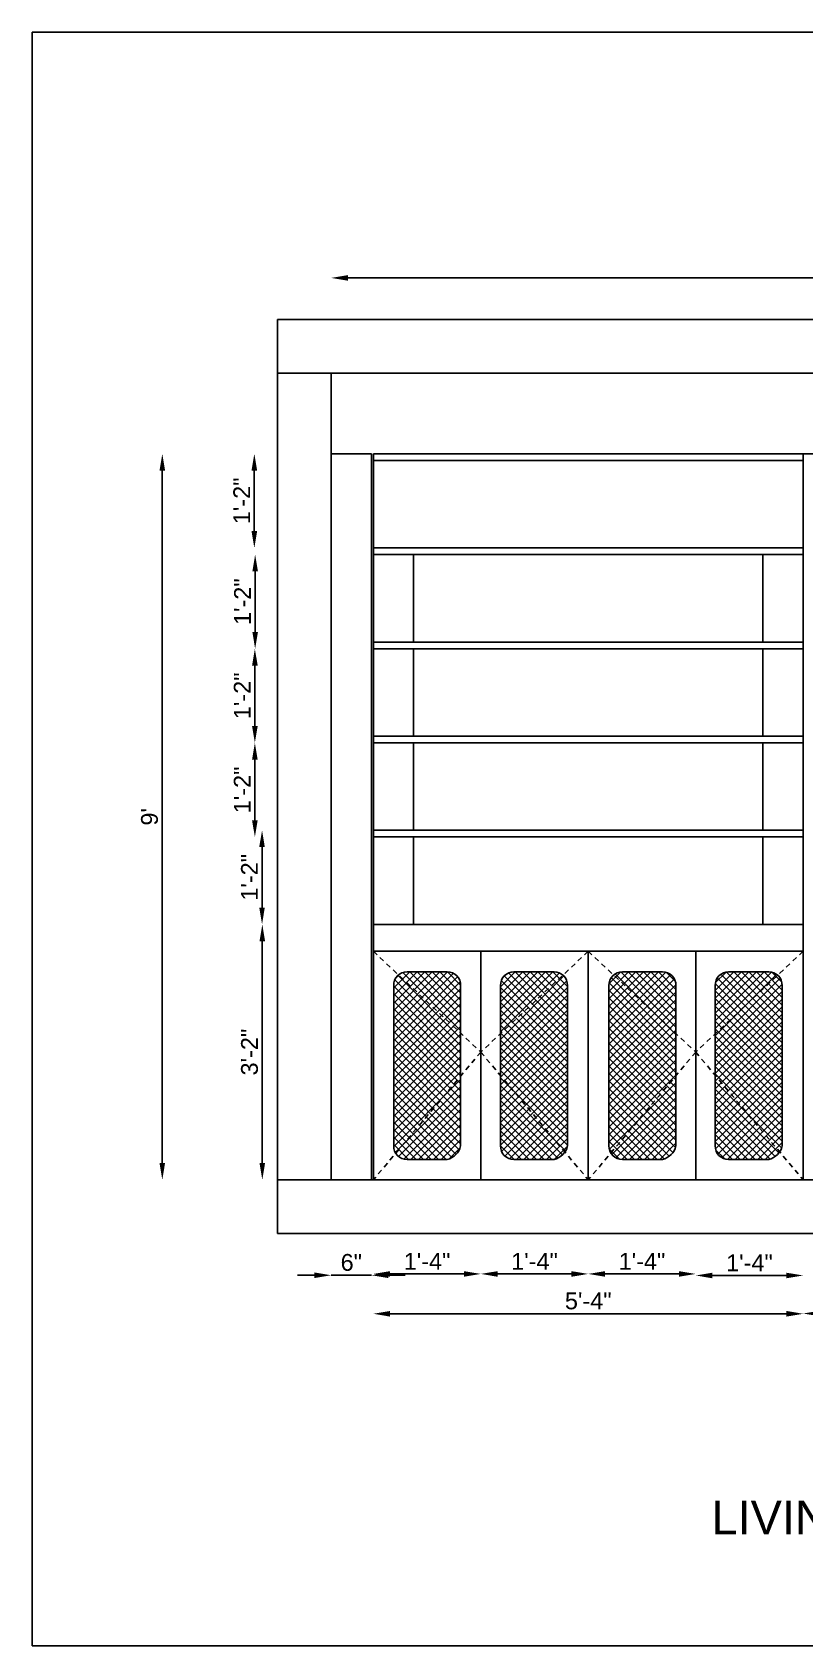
# Model space of a CAD drawing. Header units: feet. Extents: x 2272 to 4893, y 337 to 2916.
# Drawn here: x 2272 to 2387, y 1197.4 to 1437.5 of the extents above; entities that cross this region are included whole.
import ezdxf

# ---------------------------------------------------------------- set-up
doc = ezdxf.new("R2010")
doc.units = ezdxf.units.FT
doc.linetypes.add('JIS_02_0.7', pattern=[1.35, 0.75, -0.6])
doc.layers.add('Door', color=15, linetype='Continuous')
doc.styles.get("Standard").update_dxf_attribs({"font": 'arial.ttf'})
doc.dimstyles.new('ISO-25', dxfattribs={"dimtxt": 2.5, "dimasz": 2.5, "dimexe": 1.25, "dimexo": 0.625, "dimtad": 1, "dimdec": 0, "dimlunit": 4, "dimtxsty": 'Standard', "dimcen": 2.5, "dimse1": 1, "dimse2": 1, "dimadec": 0, "dimazin": 0, "dimtfac": 1, "dimtdec": 0, "dimtmove": 0, "dimatfit": 3, "dimfxl": 1, "dimarcsym": 0})
pattern_1 = [(45, (-2695.7103, 716.7705), (-0.56126601, 0.56126601), []), (135, (-2695.7103, 716.7705), (-0.56126601, -0.56126601), [])]

# ---------------------------------------------------------------- blocks, each defined once
blk = doc.blocks.new('*D448')
at = {"layer": 'Defpoints', "color": 0, "transparency": 16777216}
for p in [(2322.49, 1304.76), (2306.24, 1266.76), (2322.77, 1266.76)]:
    blk.add_point(p, dxfattribs=at)
at = {"layer": 'Door', "color": 0, "lineweight": -2, "transparency": 16777216}
blk.add_line((2306.24, 1302.26), (2306.24, 1269.26), dxfattribs=at)
at = {"layer": 'Door', "color": 0, "transparency": 16777216}
for points in [[(2305.82, 1302.26), (2306.65, 1302.26), (2306.24, 1304.76)], [(2305.82, 1269.26), (2306.65, 1269.26), (2306.24, 1266.76)]]:
    blk.add_solid(points, dxfattribs=at)
at = {"layer": 'Door', "color": 0, "transparency": 16777216, "insert": (2304.34, 1285.76), "char_height": 2.5, "attachment_point": 5, "rotation": 90}
blk.add_mtext('3\'-2"', dxfattribs=at)
blk = doc.blocks.new('*D449')
at = {"layer": 'Defpoints', "color": 0, "transparency": 16777216}
for p in [(2322.77, 1374.76), (2305.05, 1360.76), (2322.77, 1360.76)]:
    blk.add_point(p, dxfattribs=at)
at = {"layer": 'Door', "color": 0, "lineweight": -2, "transparency": 16777216}
blk.add_line((2305.05, 1372.26), (2305.05, 1363.26), dxfattribs=at)
at = {"layer": 'Door', "color": 0, "transparency": 16777216}
for points in [[(2304.63, 1372.26), (2305.47, 1372.26), (2305.05, 1374.76)], [(2304.63, 1363.26), (2305.47, 1363.26), (2305.05, 1360.76)]]:
    blk.add_solid(points, dxfattribs=at)
at = {"layer": 'Door', "color": 0, "transparency": 16777216, "insert": (2303.17, 1367.76), "char_height": 2.5, "attachment_point": 5, "rotation": 90}
blk.add_mtext('1\'-2"', dxfattribs=at)
blk = doc.blocks.new('*D459')
at = {"layer": 'Defpoints', "color": 0, "transparency": 16777216}
for p in [(2322.77, 1359.76), (2305.17, 1345.76), (2322.77, 1345.76)]:
    blk.add_point(p, dxfattribs=at)
at = {"layer": 'Door', "color": 0, "lineweight": -2, "transparency": 16777216}
blk.add_line((2305.17, 1357.26), (2305.17, 1348.26), dxfattribs=at)
at = {"layer": 'Door', "color": 0, "transparency": 16777216}
for points in [[(2304.76, 1357.26), (2305.59, 1357.26), (2305.17, 1359.76)], [(2304.76, 1348.26), (2305.59, 1348.26), (2305.17, 1345.76)]]:
    blk.add_solid(points, dxfattribs=at)
at = {"layer": 'Door', "color": 0, "transparency": 16777216, "insert": (2303.29, 1352.76), "char_height": 2.5, "attachment_point": 5, "rotation": 90}
blk.add_mtext('1\'-2"', dxfattribs=at)
blk = doc.blocks.new('*D460')
at = {"layer": 'Defpoints', "color": 0, "transparency": 16777216}
for p in [(2322.77, 1331.76), (2305.13, 1317.76), (2322.77, 1317.76)]:
    blk.add_point(p, dxfattribs=at)
at = {"layer": 'Door', "color": 0, "lineweight": -2, "transparency": 16777216}
blk.add_line((2305.13, 1329.26), (2305.13, 1320.26), dxfattribs=at)
at = {"layer": 'Door', "color": 0, "transparency": 16777216}
for points in [[(2304.71, 1329.26), (2305.55, 1329.26), (2305.13, 1331.76)], [(2304.71, 1320.26), (2305.55, 1320.26), (2305.13, 1317.76)]]:
    blk.add_solid(points, dxfattribs=at)
at = {"layer": 'Door', "color": 0, "transparency": 16777216, "insert": (2303.25, 1324.76), "char_height": 2.5, "attachment_point": 5, "rotation": 90}
blk.add_mtext('1\'-2"', dxfattribs=at)
blk = doc.blocks.new('*D461')
at = {"layer": 'Defpoints', "color": 0, "transparency": 16777216}
for p in [(2322.77, 1345.76), (2305.13, 1331.76), (2322.77, 1331.76)]:
    blk.add_point(p, dxfattribs=at)
at = {"layer": 'Door', "color": 0, "lineweight": -2, "transparency": 16777216}
blk.add_line((2305.13, 1343.26), (2305.13, 1334.26), dxfattribs=at)
at = {"layer": 'Door', "color": 0, "transparency": 16777216}
for points in [[(2304.71, 1343.26), (2305.55, 1343.26), (2305.13, 1345.76)], [(2304.71, 1334.26), (2305.55, 1334.26), (2305.13, 1331.76)]]:
    blk.add_solid(points, dxfattribs=at)
at = {"layer": 'Door', "color": 0, "transparency": 16777216, "insert": (2303.25, 1338.76), "char_height": 2.5, "attachment_point": 5, "rotation": 90}
blk.add_mtext('1\'-2"', dxfattribs=at)
blk = doc.blocks.new('*D462')
at = {"layer": 'Defpoints', "color": 0, "transparency": 16777216}
for p in [(2322.77, 1318.76), (2306.2, 1304.76), (2322.77, 1304.76)]:
    blk.add_point(p, dxfattribs=at)
at = {"layer": 'Door', "color": 0, "lineweight": -2, "transparency": 16777216}
blk.add_line((2306.2, 1316.26), (2306.2, 1307.26), dxfattribs=at)
at = {"layer": 'Door', "color": 0, "transparency": 16777216}
for points in [[(2305.78, 1316.26), (2306.61, 1316.26), (2306.2, 1318.76)], [(2305.78, 1307.26), (2306.61, 1307.26), (2306.2, 1304.76)]]:
    blk.add_solid(points, dxfattribs=at)
at = {"layer": 'Door', "color": 0, "transparency": 16777216, "insert": (2304.32, 1311.76), "char_height": 2.5, "attachment_point": 5, "rotation": 90}
blk.add_mtext('1\'-2"', dxfattribs=at)
blk = doc.blocks.new('*D463')
at = {"color": 0, "lineweight": -2, "transparency": 16777216}
blk.add_line((2325.27, 1252.76), (2336.27, 1252.76), dxfattribs=at)
at = {"color": 0, "transparency": 16777216}
for points in [[(2325.27, 1253.17), (2325.27, 1252.34), (2322.77, 1252.76)], [(2336.27, 1253.17), (2336.27, 1252.34), (2338.77, 1252.76)]]:
    blk.add_solid(points, dxfattribs=at)
at = {"layer": 'Defpoints', "color": 0, "transparency": 16777216}
for p in [(2322.77, 1266.76), (2338.77, 1266.76), (2338.77, 1252.76)]:
    blk.add_point(p, dxfattribs=at)
at = {"color": 0, "transparency": 16777216, "insert": (2330.77, 1254.64), "char_height": 2.5, "attachment_point": 5}
blk.add_mtext('1\'-4"', dxfattribs=at)
blk = doc.blocks.new('*D464')
at = {"color": 0, "lineweight": -2, "transparency": 16777216}
blk.add_line((2341.27, 1252.76), (2352.27, 1252.76), dxfattribs=at)
at = {"color": 0, "transparency": 16777216}
for points in [[(2341.27, 1253.17), (2341.27, 1252.34), (2338.77, 1252.76)], [(2352.27, 1253.17), (2352.27, 1252.34), (2354.77, 1252.76)]]:
    blk.add_solid(points, dxfattribs=at)
at = {"layer": 'Defpoints', "color": 0, "transparency": 16777216}
for p in [(2338.77, 1266.76), (2354.77, 1266.76), (2354.77, 1252.76)]:
    blk.add_point(p, dxfattribs=at)
at = {"color": 0, "transparency": 16777216, "insert": (2346.77, 1254.64), "char_height": 2.5, "attachment_point": 5}
blk.add_mtext('1\'-4"', dxfattribs=at)
blk = doc.blocks.new('*D465')
at = {"color": 0, "lineweight": -2, "transparency": 16777216}
blk.add_line((2357.27, 1252.76), (2368.27, 1252.76), dxfattribs=at)
at = {"color": 0, "transparency": 16777216}
for points in [[(2357.27, 1253.17), (2357.27, 1252.34), (2354.77, 1252.76)], [(2368.27, 1253.17), (2368.27, 1252.34), (2370.77, 1252.76)]]:
    blk.add_solid(points, dxfattribs=at)
at = {"layer": 'Defpoints', "color": 0, "transparency": 16777216}
for p in [(2354.77, 1266.76), (2370.77, 1266.76), (2370.77, 1252.76)]:
    blk.add_point(p, dxfattribs=at)
at = {"color": 0, "transparency": 16777216, "insert": (2362.77, 1254.64), "char_height": 2.5, "attachment_point": 5}
blk.add_mtext('1\'-4"', dxfattribs=at)
blk = doc.blocks.new('*D466')
at = {"color": 0, "lineweight": -2, "transparency": 16777216}
blk.add_line((2373.27, 1252.53), (2384.27, 1252.53), dxfattribs=at)
at = {"color": 0, "transparency": 16777216}
for points in [[(2373.27, 1252.94), (2373.27, 1252.11), (2370.77, 1252.53)], [(2384.27, 1252.94), (2384.27, 1252.11), (2386.77, 1252.53)]]:
    blk.add_solid(points, dxfattribs=at)
at = {"layer": 'Defpoints', "color": 0, "transparency": 16777216}
for p in [(2370.77, 1266.76), (2386.77, 1266.76), (2386.77, 1252.53)]:
    blk.add_point(p, dxfattribs=at)
at = {"color": 0, "transparency": 16777216, "insert": (2378.77, 1254.41), "char_height": 2.5, "attachment_point": 5}
blk.add_mtext('1\'-4"', dxfattribs=at)
blk = doc.blocks.new('*D468')
at = {"color": 0, "lineweight": -2, "transparency": 16777216}
blk.add_line((2318.99, 1400.93), (2535.99, 1400.93), dxfattribs=at)
at = {"color": 0, "transparency": 16777216}
for points in [[(2318.99, 1401.34), (2318.99, 1400.51), (2316.49, 1400.93)], [(2535.99, 1401.34), (2535.99, 1400.51), (2538.49, 1400.93)]]:
    blk.add_solid(points, dxfattribs=at)
at = {"layer": 'Defpoints', "color": 0, "transparency": 16777216}
for p in [(2538.49, 1400.93), (2316.49, 1386.76), (2538.49, 1386.76)]:
    blk.add_point(p, dxfattribs=at)
at = {"color": 0, "transparency": 16777216, "insert": (2427.49, 1402.83), "char_height": 2.5, "attachment_point": 5}
blk.add_mtext('18\'-6"', dxfattribs=at)
blk = doc.blocks.new('*D469')
at = {"color": 0, "lineweight": -2, "transparency": 16777216}
blk.add_line((2291.35, 1372.26), (2291.35, 1269.26), dxfattribs=at)
at = {"color": 0, "transparency": 16777216}
for points in [[(2290.93, 1372.26), (2291.76, 1372.26), (2291.35, 1374.76)], [(2290.93, 1269.26), (2291.76, 1269.26), (2291.35, 1266.76)]]:
    blk.add_solid(points, dxfattribs=at)
at = {"layer": 'Defpoints', "color": 0, "transparency": 16777216}
for p in [(2316.49, 1374.76), (2291.35, 1266.76), (2316.49, 1266.76)]:
    blk.add_point(p, dxfattribs=at)
at = {"color": 0, "transparency": 16777216, "insert": (2289.45, 1320.76), "char_height": 2.5, "attachment_point": 5, "rotation": 90}
blk.add_mtext("9'", dxfattribs=at)
blk = doc.blocks.new('*D450')
at = {"color": 0, "lineweight": -2, "transparency": 16777216}
blk.add_line((2325.27, 1246.83), (2384.27, 1246.83), dxfattribs=at)
at = {"color": 0, "transparency": 16777216}
for points in [[(2325.27, 1247.25), (2325.27, 1246.41), (2322.77, 1246.83)], [(2384.27, 1247.25), (2384.27, 1246.41), (2386.77, 1246.83)]]:
    blk.add_solid(points, dxfattribs=at)
at = {"layer": 'Defpoints', "color": 0, "transparency": 16777216}
for p in [(2322.77, 1266.76), (2386.77, 1266.76), (2386.77, 1246.83)]:
    blk.add_point(p, dxfattribs=at)
at = {"color": 0, "transparency": 16777216, "insert": (2354.77, 1248.73), "char_height": 2.5, "attachment_point": 5}
blk.add_mtext('5\'-4"', dxfattribs=at)
blk = doc.blocks.new('*D451')
at = {"color": 0, "lineweight": -2, "transparency": 16777216}
blk.add_line((2389.27, 1246.87), (2404.74, 1246.87), dxfattribs=at)
at = {"color": 0, "transparency": 16777216}
for points in [[(2389.27, 1247.28), (2389.27, 1246.45), (2386.77, 1246.87)], [(2404.74, 1247.28), (2404.74, 1246.45), (2407.24, 1246.87)]]:
    blk.add_solid(points, dxfattribs=at)
at = {"layer": 'Defpoints', "color": 0, "transparency": 16777216}
for p in [(2386.77, 1266.76), (2407.24, 1266.76), (2407.24, 1246.87)]:
    blk.add_point(p, dxfattribs=at)
at = {"color": 0, "transparency": 16777216, "insert": (2397.01, 1248.77), "char_height": 2.5, "attachment_point": 5}
blk.add_mtext('1\'-8"', dxfattribs=at)
blk = doc.blocks.new('*D480')
at = {"color": 0, "lineweight": -2, "transparency": 16777216}
for p, q in [((2313.99, 1252.56), (2311.49, 1252.56)), ((2322.49, 1252.56), (2316.49, 1252.56)), ((2324.99, 1252.56), (2327.49, 1252.56))]:
    blk.add_line(p, q, dxfattribs=at)
at = {"color": 0, "transparency": 16777216}
for points in [[(2313.99, 1252.98), (2313.99, 1252.15), (2316.49, 1252.56)], [(2324.99, 1252.98), (2324.99, 1252.15), (2322.49, 1252.56)]]:
    blk.add_solid(points, dxfattribs=at)
at = {"layer": 'Defpoints', "color": 0, "transparency": 16777216}
for p in [(2316.49, 1266.76), (2322.49, 1266.76), (2316.49, 1252.56)]:
    blk.add_point(p, dxfattribs=at)
at = {"color": 0, "transparency": 16777216, "insert": (2319.49, 1254.46), "char_height": 2.5, "attachment_point": 5}
blk.add_mtext('6"', dxfattribs=at)

msp = doc.modelspace()

# ---------------------------------------------------------------- hatches: boundary and pattern name
at = {"layer": 'Door', "true_color": 0xcb9061}
h = msp.add_hatch(dxfattribs=at)
h.set_pattern_fill('ANSI37', color=33, scale=0.25)
h.set_pattern_definition(pattern_1)
h.paths.add_polyline_path([(2325.808, 1282.567), (2325.808, 1271.628, 0.4142136), (2327.808, 1269.797), (2330.968, 1269.797), (2333.772, 1269.797, 0.4142136), (2335.772, 1272.912), (2335.772, 1283.758), (2335.772, 1295.854, 0.4142136), (2333.772, 1297.684), (2327.638, 1297.684, 0.4142136), (2325.808, 1295.684)])
h = msp.add_hatch(dxfattribs=at)
h.set_pattern_fill('ANSI37', color=33, scale=0.25)
h.set_pattern_definition(pattern_1)
h.paths.add_polyline_path([(2351.673, 1295.854, 0.4142136), (2349.673, 1297.684), (2343.538, 1297.684, 0.4142136), (2341.708, 1295.684), (2341.708, 1282.567), (2341.708, 1271.628, 0.4142136), (2343.708, 1269.797), (2346.869, 1269.797), (2349.673, 1269.797, 0.4142136), (2351.673, 1272.912), (2351.673, 1283.758)])
h.paths.add_polyline_path([(2367.814, 1295.854, 0.4142136), (2365.814, 1297.684), (2359.68, 1297.684, 0.4142136), (2357.85, 1295.684), (2357.85, 1282.567), (2357.85, 1271.628, 0.4142136), (2359.85, 1269.797), (2363.01, 1269.797), (2365.814, 1269.797, 0.4142136), (2367.814, 1272.912), (2367.814, 1283.758)])
h.paths.add_polyline_path([(2383.634, 1283.758), (2383.634, 1295.854, 0.4142136), (2381.634, 1297.684), (2375.5, 1297.684, 0.4142136), (2373.67, 1295.684), (2373.67, 1282.567), (2373.67, 1271.628, 0.4142136), (2375.67, 1269.797), (2378.831, 1269.797), (2381.634, 1269.797, 0.4142136), (2383.634, 1272.912)])

# ---------------------------------------------------------------- linework, layer by layer
at = {"color": 85, "true_color": 0x58ba48}
for p, q in [((2328.772, 1346.758), (2328.772, 1359.758)), ((2380.772, 1346.758), (2380.772, 1359.758)), ((2328.772, 1332.758), (2328.772, 1345.758)), ((2380.772, 1332.758), (2380.772, 1345.758)), ((2328.772, 1318.758), (2328.772, 1331.758)), ((2380.772, 1318.758), (2380.772, 1331.758)), ((2328.772, 1304.758), (2328.772, 1317.758)), ((2380.772, 1304.758), (2380.772, 1317.758))]:
    msp.add_line(p, q, dxfattribs=at)
at = {"color": 61, "linetype": 'JIS_02_0.7', "true_color": 0xedee99}
for p, q in [((2322.772, 1300.758), (2338.772, 1285.758)), ((2354.772, 1300.758), (2338.772, 1285.758)), ((2354.772, 1300.758), (2370.772, 1285.758)), ((2386.772, 1300.758), (2370.772, 1285.758)), ((2338.772, 1285.758), (2322.772, 1266.758)), ((2338.772, 1285.758), (2354.772, 1266.758)), ((2370.772, 1285.758), (2354.772, 1266.758)), ((2370.772, 1285.758), (2386.772, 1266.758))]:
    msp.add_line(p, q, dxfattribs=at)
msp.add_lwpolyline([(2271.982, 1437.469), (2589.452, 1437.469), (2589.452, 1197.45), (2271.982, 1197.45)], close=True)
at = {"layer": 'Door', "color": 146, "true_color": 0x105689}
for p, q in [((2308.486, 1394.758), (2308.486, 1258.758)), ((2308.486, 1394.758), (2546.486, 1394.758)), ((2308.486, 1386.758), (2546.486, 1386.758)), ((2316.486, 1386.758), (2316.486, 1266.758)), ((2386.772, 1374.758), (2538.486, 1374.758)), ((2308.486, 1266.758), (2388.772, 1266.758)), ((2322.772, 1266.758), (2336.772, 1266.758)), ((2308.486, 1258.758), (2546.486, 1258.758))]:
    msp.add_line(p, q, dxfattribs=at)
at = {"layer": 'Door', "color": 4}
for p, q in [((2322.486, 1374.758), (2316.486, 1374.758)), ((2322.486, 1266.758), (2322.486, 1374.758))]:
    msp.add_line(p, q, dxfattribs=at)
at = {"layer": 'Door', "color": 30, "true_color": 0xf26722}
for p, q in [((2386.772, 1374.758), (2322.772, 1374.758)), ((2322.772, 1304.758), (2322.772, 1374.758)), ((2386.772, 1373.758), (2322.772, 1373.758)), ((2386.772, 1304.758), (2386.772, 1374.758)), ((2386.772, 1360.758), (2322.772, 1360.758)), ((2386.772, 1359.758), (2322.772, 1359.758)), ((2386.772, 1346.758), (2322.772, 1346.758)), ((2386.772, 1345.758), (2322.772, 1345.758)), ((2386.772, 1332.758), (2322.772, 1332.758)), ((2386.772, 1331.758), (2322.772, 1331.758)), ((2386.772, 1318.758), (2322.772, 1318.758)), ((2386.772, 1317.758), (2322.772, 1317.758)), ((2322.772, 1266.758), (2322.772, 1304.758)), ((2386.772, 1304.758), (2322.772, 1304.758)), ((2386.772, 1266.758), (2386.772, 1304.758)), ((2386.772, 1300.758), (2322.772, 1300.758)), ((2338.772, 1266.758), (2338.772, 1300.758)), ((2354.772, 1266.758), (2354.772, 1300.758)), ((2370.772, 1266.758), (2370.772, 1300.758))]:
    msp.add_line(p, q, dxfattribs=at)
at = {"layer": 'Door', "color": 146, "true_color": 0x105689}
for points in [[(2330.968, 1269.797), (2333.772, 1269.797, 0.293448), (2335.772, 1271.797), (2335.772, 1283.758), (2335.772, 1295.684, 0.4404218), (2333.772, 1297.684), (2327.808, 1297.684, 0.4404218), (2325.808, 1295.684), (2325.808, 1282.567), (2325.808, 1271.797, 0.4404218), (2327.808, 1269.797)], [(2346.869, 1269.797), (2349.673, 1269.797, 0.293448), (2351.673, 1271.797), (2351.673, 1283.758), (2351.673, 1295.684, 0.4404218), (2349.673, 1297.684), (2343.708, 1297.684, 0.4404218), (2341.708, 1295.684), (2341.708, 1282.567), (2341.708, 1271.797, 0.4404218), (2343.708, 1269.797)], [(2363.01, 1269.797), (2365.814, 1269.797, 0.293448), (2367.814, 1271.797), (2367.814, 1283.758), (2367.814, 1295.684, 0.4404218), (2365.814, 1297.684), (2359.85, 1297.684, 0.4404218), (2357.85, 1295.684), (2357.85, 1282.567), (2357.85, 1271.797, 0.4404218), (2359.85, 1269.797)], [(2378.831, 1269.797), (2381.634, 1269.797, 0.293448), (2383.634, 1271.797), (2383.634, 1283.758), (2383.634, 1295.684, 0.4404218), (2381.634, 1297.684), (2375.67, 1297.684, 0.4404218), (2373.67, 1295.684), (2373.67, 1282.567), (2373.67, 1271.797, 0.4404218), (2375.67, 1269.797)]]:
    msp.add_lwpolyline(points, format="xyb", close=True, dxfattribs=at)

# ---------------------------------------------------------------- texts
at = {"color": 4, "insert": (2373.12, 1219.03), "char_height": 5, "attachment_point": 1}
msp.add_mtext_dynamic_manual_height_columns('LIVING AREA - ( FIRST FLOOR )', width=282.42065, gutter_width=25, heights=[0], dxfattribs=at)

# ---------------------------------------------------------------- dimensions: what is measured, and where the dimension line sits
at = {"color": 114, "true_color": 0x139b48}
for base, p1, p2, picture, middle in [((2538.486, 1400.928), (2316.486, 1386.758), (2538.486, 1386.758), '*D468', (2427.486, 1402.829)), ((2338.772, 1252.758), (2322.772, 1266.758), (2338.772, 1266.758), '*D463', (2330.772, 1254.638)), ((2354.772, 1252.758), (2338.772, 1266.758), (2354.772, 1266.758), '*D464', (2346.772, 1254.638)), ((2370.772, 1252.758), (2354.772, 1266.758), (2370.772, 1266.758), '*D465', (2362.772, 1254.638)), ((2386.772, 1252.526), (2370.772, 1266.758), (2386.772, 1266.758), '*D466', (2378.772, 1254.406))]:
    dim = msp.add_linear_dim(base=base, p1=p1, p2=p2, dimstyle='ISO-25', dxfattribs=at)
    dim.commit()
    dim.dimension.update_dxf_attribs({"geometry": picture, "text_midpoint": middle})
dim = msp.add_linear_dim(base=(2291.348, 1266.758), p1=(2316.486, 1374.758), p2=(2316.486, 1266.758), angle=90, dimstyle='ISO-25', dxfattribs=at)
dim.commit()
dim.dimension.update_dxf_attribs({"geometry": '*D469', "text_midpoint": (2289.446, 1320.758)})
at = {"color": 85, "true_color": 0x58ba48}
for base, p1, p2, picture, middle in [((2316.486, 1252.562), (2322.486, 1266.758), (2316.486, 1266.758), '*D480', (2319.486, 1254.464)), ((2386.772, 1246.83), (2322.772, 1266.758), (2386.772, 1266.758), '*D450', (2354.772, 1248.727)), ((2407.243, 1246.866), (2386.772, 1266.758), (2407.243, 1266.758), '*D451', (2397.007, 1248.767))]:
    dim = msp.add_linear_dim(base=base, p1=p1, p2=p2, dimstyle='ISO-25', dxfattribs=at)
    dim.commit()
    dim.dimension.update_dxf_attribs({"geometry": picture, "text_midpoint": middle})
at = {"layer": 'Door', "color": 114, "true_color": 0x139b48}
for base, p1, p2, picture, middle in [((2305.052, 1360.758), (2322.772, 1374.758), (2322.772, 1360.758), '*D449', (2303.172, 1367.758)), ((2305.172, 1345.758), (2322.772, 1359.758), (2322.772, 1345.758), '*D459', (2303.292, 1352.758)), ((2305.132, 1331.758), (2322.772, 1345.758), (2322.772, 1331.758), '*D461', (2303.251, 1338.758)), ((2305.132, 1317.758), (2322.772, 1331.758), (2322.772, 1317.758), '*D460', (2303.251, 1324.758)), ((2306.198, 1304.758), (2322.772, 1318.758), (2322.772, 1304.758), '*D462', (2304.318, 1311.758)), ((2306.237, 1266.758), (2322.486, 1304.758), (2322.772, 1266.758), '*D448', (2304.335, 1285.758))]:
    dim = msp.add_linear_dim(base=base, p1=p1, p2=p2, angle=90, dimstyle='ISO-25', dxfattribs=at)
    dim.commit()
    dim.dimension.update_dxf_attribs({"geometry": picture, "text_midpoint": middle})

doc.saveas('drawing.dxf')
